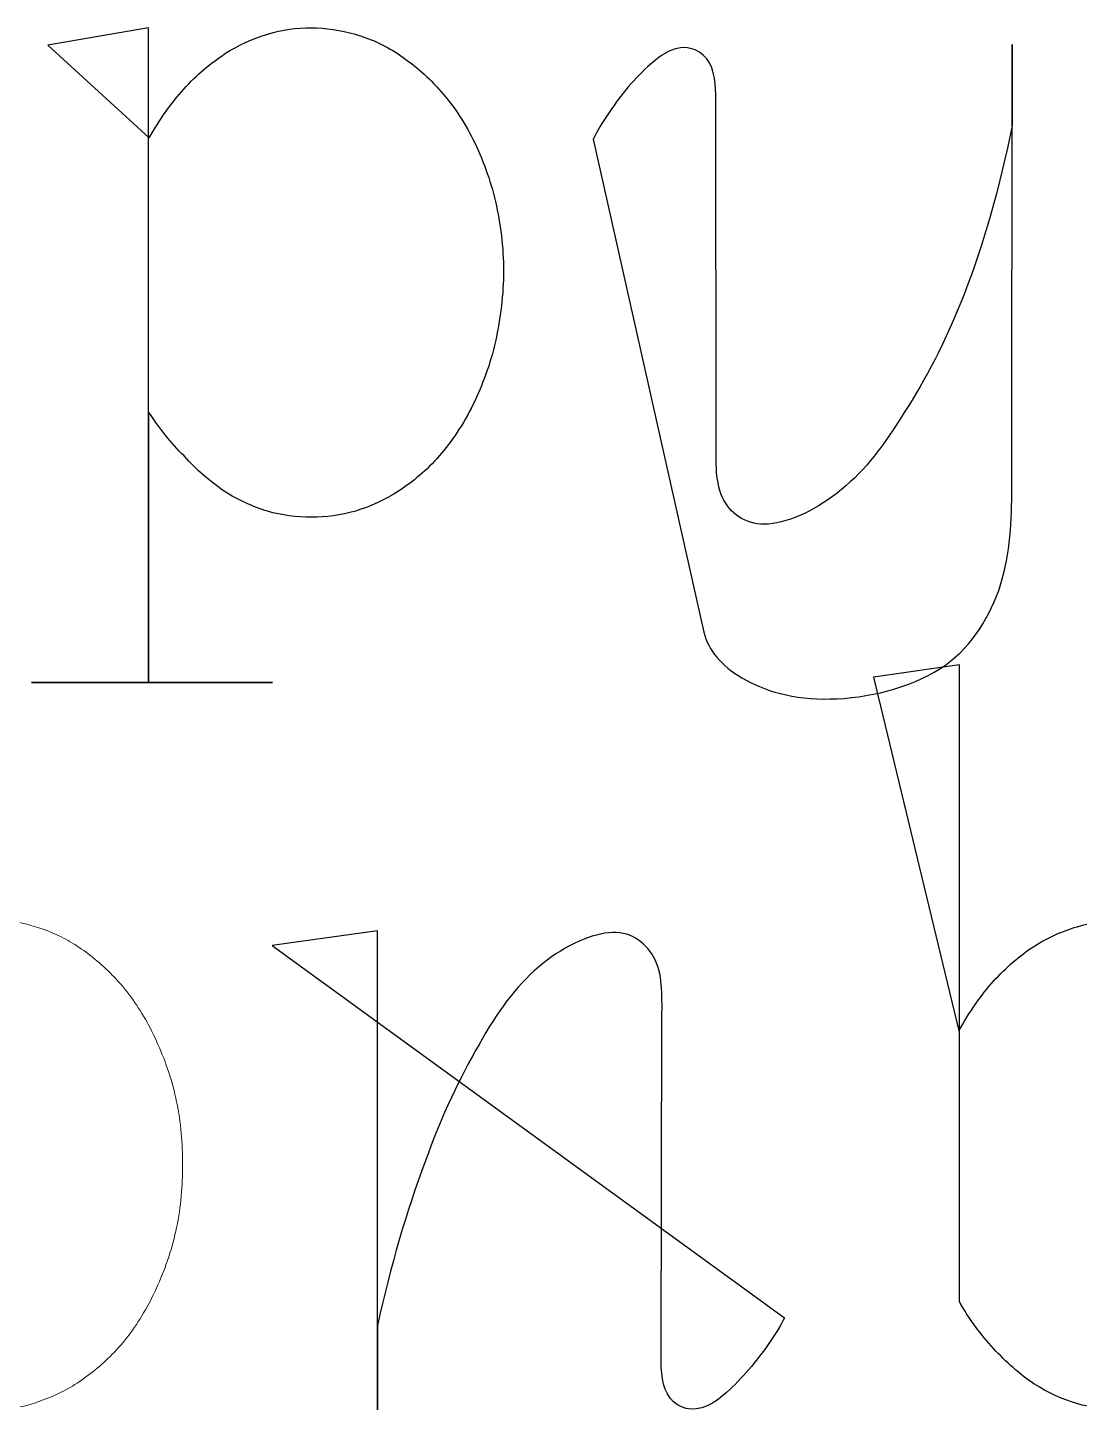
# Model space of a CAD drawing. Header units: centimetres. Extents: x -9.8 to 9.8, y -7.2 to 7.2.
# Drawn here: x -9.424 to -9.026, y 5.91 to 6.435 of the extents above; entities that cross this region are included whole.
import ezdxf

# ---------------------------------------------------------------- set-up
doc = ezdxf.new("R2010")
doc.units = ezdxf.units.CM
doc.header["$MEASUREMENT"] = 0
doc.layers.add('Layer 1', color=7, linetype='Continuous')

msp = doc.modelspace()

# ---------------------------------------------------------------- linework, layer by layer
at = {"layer": 'Layer 1', "color": 7}
for points, knots in [([(-9.41681, 6.42807), (-9.41681, 6.42807), (-9.37871, 6.43474), (-9.37871, 6.43474), (-9.37871, 6.43474), (-9.37871, 6.43474), (-9.37871, 6.18651), (-9.37871, 6.18651), (-9.37871, 6.18651), (-9.37871, 6.18651), (-9.42308, 6.1865), (-9.42308, 6.1865), (-9.42308, 6.1865), (-9.42308, 6.1865), (-9.33164, 6.1865), (-9.33164, 6.1865), (-9.33164, 6.1865), (-9.33164, 6.1865), (-9.37871, 6.1865), (-9.37871, 6.1865), (-9.37871, 6.1865), (-9.37871, 6.1865), (-9.37871, 6.28918), (-9.37871, 6.28918), (-9.37871, 6.28918), (-9.37471, 6.28328), (-9.37014, 6.27717), (-9.36519, 6.27241), (-9.36519, 6.27241), (-9.36043, 6.26707), (-9.35527, 6.2627), (-9.34995, 6.25907), (-9.34995, 6.25907), (-9.34463, 6.25563), (-9.3391, 6.25317), (-9.33357, 6.25145), (-9.33357, 6.25145), (-9.32804, 6.24992), (-9.32254, 6.24917), (-9.31701, 6.24917), (-9.31701, 6.24917), (-9.30577, 6.24917), (-9.29452, 6.25221), (-9.28386, 6.25907), (-9.28386, 6.25907), (-9.27852, 6.26269), (-9.2732, 6.26688), (-9.26843, 6.27241), (-9.26843, 6.27241), (-9.26367, 6.27794), (-9.2593, 6.28442), (-9.25568, 6.29183), (-9.25568, 6.29183), (-9.25206, 6.29926), (-9.24901, 6.30744), (-9.24711, 6.31583), (-9.24711, 6.31583), (-9.2452, 6.32477), (-9.24407, 6.33374), (-9.24407, 6.3425), (-9.24407, 6.3425), (-9.24407, 6.35165), (-9.24521, 6.36041), (-9.24711, 6.3688), (-9.24711, 6.3688), (-9.24902, 6.377), (-9.25206, 6.38518), (-9.25568, 6.39243), (-9.25568, 6.39243), (-9.2593, 6.39968), (-9.26367, 6.40614), (-9.26864, 6.41148), (-9.26864, 6.41148), (-9.2734, 6.41701), (-9.27875, 6.42119), (-9.28407, 6.42482), (-9.28407, 6.42482), (-9.28941, 6.42826), (-9.29492, 6.43072), (-9.30026, 6.43225), (-9.30026, 6.43225), (-9.30579, 6.43376), (-9.3115, 6.43474), (-9.31703, 6.43474), (-9.31703, 6.43474), (-9.32788, 6.43474), (-9.33912, 6.43151), (-9.34981, 6.42482), (-9.34981, 6.42482), (-9.35515, 6.4212), (-9.36047, 6.41701), (-9.36524, 6.41148), (-9.36524, 6.41148), (-9.37019, 6.40614), (-9.37458, 6.39968), (-9.37839, 6.39301), (-9.37839, 6.39301), (-9.37839, 6.39301), (-9.41681, 6.42807), (-9.41681, 6.42807)], [0, 0, 0, 0, 0.038462, 0.038462, 0.038462, 0.038462, 0.076923, 0.076923, 0.076923, 0.076923, 0.115385, 0.115385, 0.115385, 0.115385, 0.153846, 0.153846, 0.153846, 0.153846, 0.192308, 0.192308, 0.192308, 0.192308, 0.230769, 0.230769, 0.230769, 0.230769, 0.269231, 0.269231, 0.269231, 0.269231, 0.307692, 0.307692, 0.307692, 0.307692, 0.346154, 0.346154, 0.346154, 0.346154, 0.384615, 0.384615, 0.384615, 0.384615, 0.423077, 0.423077, 0.423077, 0.423077, 0.461538, 0.461538, 0.461538, 0.461538, 0.5, 0.5, 0.5, 0.5, 0.538462, 0.538462, 0.538462, 0.538462, 0.576923, 0.576923, 0.576923, 0.576923, 0.615385, 0.615385, 0.615385, 0.615385, 0.653846, 0.653846, 0.653846, 0.653846, 0.692308, 0.692308, 0.692308, 0.692308, 0.730769, 0.730769, 0.730769, 0.730769, 0.769231, 0.769231, 0.769231, 0.769231, 0.807692, 0.807692, 0.807692, 0.807692, 0.846154, 0.846154, 0.846154, 0.846154, 0.884615, 0.884615, 0.884615, 0.884615, 0.923077, 0.923077, 0.923077, 0.923077, 1, 1, 1, 1]), ([(-9.41681, 6.42807), (-9.41681, 6.42807), (-9.41681, 6.42807), (-9.41681, 6.42807), (-9.41681, 6.42807), (-9.41681, 6.42807), (-9.41681, 6.42807), (-9.41681, 6.42807)], [0, 0, 0, 0, 0.333333, 0.333333, 0.333333, 0.333333, 1, 1, 1, 1]), ([(-9.21012, 6.39245), (-9.20689, 6.39893), (-9.20269, 6.40483), (-9.19774, 6.41113), (-9.19774, 6.41113), (-9.19261, 6.41722), (-9.1865, 6.42333), (-9.18097, 6.426), (-9.18097, 6.426), (-9.17544, 6.42849), (-9.17031, 6.42695), (-9.16705, 6.42296), (-9.16705, 6.42296), (-9.16382, 6.41896), (-9.16361, 6.41267), (-9.16361, 6.40714), (-9.16361, 6.40714), (-9.16361, 6.40714), (-9.16342, 6.27837), (-9.16342, 6.27837), (-9.16342, 6.27837), (-9.16342, 6.27038), (-9.16398, 6.26181), (-9.16056, 6.2557), (-9.16056, 6.2557), (-9.15712, 6.24961), (-9.15162, 6.24617), (-9.1436, 6.24657), (-9.1436, 6.24657), (-9.1354, 6.24734), (-9.12474, 6.25229), (-9.11598, 6.25972), (-9.11598, 6.25972), (-9.10685, 6.26694), (-9.0996, 6.27687), (-9.09217, 6.28888), (-9.09217, 6.28888), (-9.08418, 6.30108), (-9.07656, 6.31555), (-9.06931, 6.33402), (-9.06931, 6.33402), (-9.06227, 6.3523), (-9.05579, 6.37479), (-9.05121, 6.39765), (-9.05121, 6.39765), (-9.05121, 6.39765), (-9.05121, 6.42832), (-9.05121, 6.42832), (-9.05121, 6.42832), (-9.05121, 6.42832), (-9.0514, 6.25801), (-9.0514, 6.25801), (-9.0514, 6.25801), (-9.0514, 6.24581), (-9.05235, 6.23306), (-9.05635, 6.22144), (-9.05635, 6.22144), (-9.06074, 6.20964), (-9.0672, 6.19916), (-9.07865, 6.19173), (-9.07865, 6.19173), (-9.08989, 6.18451), (-9.10627, 6.18049), (-9.12019, 6.1803), (-9.12019, 6.1803), (-9.13411, 6.17993), (-9.14554, 6.18353), (-9.15371, 6.18829), (-9.15371, 6.18829), (-9.16152, 6.19287), (-9.16628, 6.19877), (-9.16818, 6.20562), (-9.16818, 6.20562), (-9.16818, 6.20562), (-9.21012, 6.39245), (-9.21012, 6.39245)], [0, 0, 0, 0, 0.05, 0.05, 0.05, 0.05, 0.1, 0.1, 0.1, 0.1, 0.15, 0.15, 0.15, 0.15, 0.2, 0.2, 0.2, 0.2, 0.25, 0.25, 0.25, 0.25, 0.3, 0.3, 0.3, 0.3, 0.35, 0.35, 0.35, 0.35, 0.4, 0.4, 0.4, 0.4, 0.45, 0.45, 0.45, 0.45, 0.5, 0.5, 0.5, 0.5, 0.55, 0.55, 0.55, 0.55, 0.6, 0.6, 0.6, 0.6, 0.65, 0.65, 0.65, 0.65, 0.7, 0.7, 0.7, 0.7, 0.75, 0.75, 0.75, 0.75, 0.8, 0.8, 0.8, 0.8, 0.85, 0.85, 0.85, 0.85, 0.9, 0.9, 0.9, 0.9, 1, 1, 1, 1]), ([(-9.21012, 6.39245), (-9.21012, 6.39245), (-9.21012, 6.39245), (-9.21012, 6.39245), (-9.21012, 6.39245), (-9.21012, 6.39245), (-9.21012, 6.39245), (-9.21012, 6.39245)], [0, 0, 0, 0, 0.333333, 0.333333, 0.333333, 0.333333, 1, 1, 1, 1]), ([(-9.10381, 6.18862), (-9.10381, 6.18862), (-9.07124, 6.1932), (-9.07124, 6.1932), (-9.07124, 6.1932), (-9.07124, 6.1932), (-9.07124, 5.95185), (-9.07124, 5.95185), (-9.07124, 5.95185), (-9.06762, 5.94537), (-9.06304, 5.93928), (-9.05828, 5.93412), (-9.05828, 5.93412), (-9.05352, 5.92899), (-9.04838, 5.92441), (-9.04304, 5.92078), (-9.04304, 5.92078), (-9.03238, 5.91393), (-9.02113, 5.91088), (-9.01007, 5.91088), (-9.01007, 5.91088), (-9.00454, 5.91088), (-8.99904, 5.91165), (-8.9933, 5.91316), (-8.9933, 5.91316), (-8.98777, 5.91485), (-8.98245, 5.91734), (-8.97711, 5.92078), (-8.97711, 5.92078), (-8.97158, 5.9244), (-8.96645, 5.9288), (-8.96187, 5.9343), (-8.96187, 5.9343), (-8.95692, 5.93943), (-8.95253, 5.94631), (-8.94891, 5.95372), (-8.94891, 5.95372), (-8.9451, 5.96097), (-8.94261, 5.96915), (-8.94034, 5.97772), (-8.94034, 5.97772), (-8.93862, 5.98648), (-8.93748, 5.99542), (-8.93748, 6.00458), (-8.93748, 6.00458), (-8.93748, 6.01334), (-8.93862, 6.0221), (-8.94034, 6.03048), (-8.94034, 6.03048), (-8.94262, 6.03887), (-8.9451, 6.04667), (-8.94891, 6.05411), (-8.94891, 6.05411), (-8.95253, 6.06133), (-8.9569, 6.06782), (-8.96187, 6.07335), (-8.96187, 6.07335), (-8.96663, 6.07869), (-8.97177, 6.08306), (-8.97711, 6.0865), (-8.97711, 6.0865), (-8.98777, 6.09335), (-8.99902, 6.09642), (-9.01008, 6.09642), (-9.01008, 6.09642), (-9.01561, 6.09642), (-9.02114, 6.09565), (-9.02664, 6.09393), (-9.02664, 6.09393), (-9.03217, 6.0924), (-9.03767, 6.08993), (-9.04302, 6.0865), (-9.04302, 6.0865), (-9.04837, 6.08307), (-9.0535, 6.07869), (-9.05826, 6.07335), (-9.05826, 6.07335), (-9.06302, 6.06803), (-9.0676, 6.06155), (-9.07141, 6.05449), (-9.07141, 6.05449), (-9.07141, 6.05449), (-9.10381, 6.18862), (-9.10381, 6.18862)], [0, 0, 0, 0, 0.045455, 0.045455, 0.045455, 0.045455, 0.090909, 0.090909, 0.090909, 0.090909, 0.136364, 0.136364, 0.136364, 0.136364, 0.181818, 0.181818, 0.181818, 0.181818, 0.227273, 0.227273, 0.227273, 0.227273, 0.272727, 0.272727, 0.272727, 0.272727, 0.318182, 0.318182, 0.318182, 0.318182, 0.363636, 0.363636, 0.363636, 0.363636, 0.409091, 0.409091, 0.409091, 0.409091, 0.454545, 0.454545, 0.454545, 0.454545, 0.5, 0.5, 0.5, 0.5, 0.545455, 0.545455, 0.545455, 0.545455, 0.590909, 0.590909, 0.590909, 0.590909, 0.636364, 0.636364, 0.636364, 0.636364, 0.681818, 0.681818, 0.681818, 0.681818, 0.727273, 0.727273, 0.727273, 0.727273, 0.772727, 0.772727, 0.772727, 0.772727, 0.818182, 0.818182, 0.818182, 0.818182, 0.863636, 0.863636, 0.863636, 0.863636, 0.909091, 0.909091, 0.909091, 0.909091, 1, 1, 1, 1]), ([(-9.10381, 6.18862), (-9.10381, 6.18862), (-9.10381, 6.18862), (-9.10381, 6.18862), (-9.10381, 6.18862), (-9.10381, 6.18862), (-9.10381, 6.18862), (-9.10381, 6.18862)], [0, 0, 0, 0, 0.333333, 0.333333, 0.333333, 0.333333, 1, 1, 1, 1]), ([(-9.33185, 6.08689), (-9.33185, 6.08689), (-9.29184, 6.09242), (-9.29184, 6.09242), (-9.29184, 6.09242), (-9.29184, 6.09242), (-9.29184, 5.91089), (-9.29184, 5.91089), (-9.29184, 5.91089), (-9.29184, 5.91089), (-9.29184, 5.94288), (-9.29184, 5.94288), (-9.29184, 5.94288), (-9.28708, 5.96497), (-9.2806, 5.9867), (-9.27393, 6.00461), (-9.27393, 6.00461), (-9.26745, 6.02271), (-9.26041, 6.03718), (-9.25335, 6.04938), (-9.25335, 6.04938), (-9.2465, 6.06158), (-9.23946, 6.07129), (-9.23086, 6.07872), (-9.23086, 6.07872), (-9.22229, 6.08597), (-9.21218, 6.09092), (-9.20419, 6.09168), (-9.20419, 6.09168), (-9.19638, 6.09245), (-9.19067, 6.08864), (-9.18723, 6.08255), (-9.18723, 6.08255), (-9.18361, 6.07646), (-9.184, 6.06808), (-9.184, 6.05988), (-9.184, 6.05988), (-9.184, 6.05988), (-9.18437, 5.93129), (-9.18437, 5.93129), (-9.18437, 5.93129), (-9.18437, 5.92557), (-9.184, 5.91928), (-9.18093, 5.91528), (-9.18093, 5.91528), (-9.17768, 5.91128), (-9.17254, 5.90994), (-9.16683, 5.91242), (-9.16683, 5.91242), (-9.16151, 5.9147), (-9.1554, 5.92118), (-9.15006, 5.92729), (-9.15006, 5.92729), (-9.14511, 5.93338), (-9.14093, 5.9393), (-9.13749, 5.94576), (-9.13749, 5.94576), (-9.13749, 5.94576), (-9.33185, 6.08689), (-9.33185, 6.08689)], [0, 0, 0, 0, 0.0625, 0.0625, 0.0625, 0.0625, 0.125, 0.125, 0.125, 0.125, 0.1875, 0.1875, 0.1875, 0.1875, 0.25, 0.25, 0.25, 0.25, 0.3125, 0.3125, 0.3125, 0.3125, 0.375, 0.375, 0.375, 0.375, 0.4375, 0.4375, 0.4375, 0.4375, 0.5, 0.5, 0.5, 0.5, 0.5625, 0.5625, 0.5625, 0.5625, 0.625, 0.625, 0.625, 0.625, 0.6875, 0.6875, 0.6875, 0.6875, 0.75, 0.75, 0.75, 0.75, 0.8125, 0.8125, 0.8125, 0.8125, 0.875, 0.875, 0.875, 0.875, 1, 1, 1, 1]), ([(-9.33185, 6.08689), (-9.33185, 6.08689), (-9.33185, 6.08689), (-9.33185, 6.08689), (-9.33185, 6.08689), (-9.33185, 6.08689), (-9.33185, 6.08689), (-9.33185, 6.08689)], [0, 0, 0, 0, 0.333333, 0.333333, 0.333333, 0.333333, 1, 1, 1, 1])]:
    msp.add_open_spline(points, degree=3, knots=knots, dxfattribs=at)
at = {"layer": 'Layer 1', "color": 9, "lineweight": 0}
for points, knots in [([(-9.41681, 6.42807), (-9.41681, 6.42807), (-9.37871, 6.43474), (-9.37871, 6.43474), (-9.37871, 6.43474), (-9.37871, 6.43474), (-9.37871, 6.18651), (-9.37871, 6.18651), (-9.37871, 6.18651), (-9.37871, 6.18651), (-9.42308, 6.1865), (-9.42308, 6.1865), (-9.42308, 6.1865), (-9.42308, 6.1865), (-9.33164, 6.1865), (-9.33164, 6.1865), (-9.33164, 6.1865), (-9.33164, 6.1865), (-9.37871, 6.1865), (-9.37871, 6.1865), (-9.37871, 6.1865), (-9.37871, 6.1865), (-9.37871, 6.28918), (-9.37871, 6.28918), (-9.37871, 6.28918), (-9.37471, 6.28328), (-9.37014, 6.27717), (-9.36519, 6.27241), (-9.36519, 6.27241), (-9.36043, 6.26707), (-9.35527, 6.2627), (-9.34995, 6.25907), (-9.34995, 6.25907), (-9.34463, 6.25563), (-9.3391, 6.25317), (-9.33357, 6.25145), (-9.33357, 6.25145), (-9.32804, 6.24992), (-9.32254, 6.24917), (-9.31701, 6.24917), (-9.31701, 6.24917), (-9.30577, 6.24917), (-9.29452, 6.25221), (-9.28386, 6.25907), (-9.28386, 6.25907), (-9.27852, 6.26269), (-9.2732, 6.26688), (-9.26843, 6.27241), (-9.26843, 6.27241), (-9.26367, 6.27794), (-9.2593, 6.28442), (-9.25568, 6.29183), (-9.25568, 6.29183), (-9.25206, 6.29926), (-9.24901, 6.30744), (-9.24711, 6.31583), (-9.24711, 6.31583), (-9.2452, 6.32477), (-9.24407, 6.33374), (-9.24407, 6.3425), (-9.24407, 6.3425), (-9.24407, 6.35165), (-9.24521, 6.36041), (-9.24711, 6.3688), (-9.24711, 6.3688), (-9.24902, 6.377), (-9.25206, 6.38518), (-9.25568, 6.39243), (-9.25568, 6.39243), (-9.2593, 6.39968), (-9.26367, 6.40614), (-9.26864, 6.41148), (-9.26864, 6.41148), (-9.2734, 6.41701), (-9.27875, 6.42119), (-9.28407, 6.42482), (-9.28407, 6.42482), (-9.28941, 6.42826), (-9.29492, 6.43072), (-9.30026, 6.43225), (-9.30026, 6.43225), (-9.30579, 6.43376), (-9.3115, 6.43474), (-9.31703, 6.43474), (-9.31703, 6.43474), (-9.32788, 6.43474), (-9.33912, 6.43151), (-9.34981, 6.42482), (-9.34981, 6.42482), (-9.35515, 6.4212), (-9.36047, 6.41701), (-9.36524, 6.41148), (-9.36524, 6.41148), (-9.37019, 6.40614), (-9.37458, 6.39968), (-9.37839, 6.39301)], [0, 0, 0, 0, 0.04, 0.04, 0.04, 0.04, 0.08, 0.08, 0.08, 0.08, 0.12, 0.12, 0.12, 0.12, 0.16, 0.16, 0.16, 0.16, 0.2, 0.2, 0.2, 0.2, 0.24, 0.24, 0.24, 0.24, 0.28, 0.28, 0.28, 0.28, 0.32, 0.32, 0.32, 0.32, 0.36, 0.36, 0.36, 0.36, 0.4, 0.4, 0.4, 0.4, 0.44, 0.44, 0.44, 0.44, 0.48, 0.48, 0.48, 0.48, 0.52, 0.52, 0.52, 0.52, 0.56, 0.56, 0.56, 0.56, 0.6, 0.6, 0.6, 0.6, 0.64, 0.64, 0.64, 0.64, 0.68, 0.68, 0.68, 0.68, 0.72, 0.72, 0.72, 0.72, 0.76, 0.76, 0.76, 0.76, 0.8, 0.8, 0.8, 0.8, 0.84, 0.84, 0.84, 0.84, 0.88, 0.88, 0.88, 0.88, 0.92, 0.92, 0.92, 0.92, 1, 1, 1, 1]), ([(-9.41681, 6.42807), (-9.41681, 6.42807), (-9.41681, 6.42807), (-9.41681, 6.42807), (-9.41681, 6.42807), (-9.41681, 6.42807), (-9.41681, 6.42807), (-9.41681, 6.42807)], [0, 0, 0, 0, 0.333333, 0.333333, 0.333333, 0.333333, 1, 1, 1, 1]), ([(-9.21012, 6.39245), (-9.20689, 6.39893), (-9.20269, 6.40483), (-9.19774, 6.41113), (-9.19774, 6.41113), (-9.19261, 6.41722), (-9.1865, 6.42333), (-9.18097, 6.426), (-9.18097, 6.426), (-9.17544, 6.42849), (-9.17031, 6.42695), (-9.16705, 6.42296), (-9.16705, 6.42296), (-9.16382, 6.41896), (-9.16361, 6.41267), (-9.16361, 6.40714), (-9.16361, 6.40714), (-9.16361, 6.40714), (-9.16342, 6.27837), (-9.16342, 6.27837), (-9.16342, 6.27837), (-9.16342, 6.27038), (-9.16398, 6.26181), (-9.16056, 6.2557), (-9.16056, 6.2557), (-9.15712, 6.24961), (-9.15162, 6.24617), (-9.1436, 6.24657), (-9.1436, 6.24657), (-9.1354, 6.24734), (-9.12474, 6.25229), (-9.11598, 6.25972), (-9.11598, 6.25972), (-9.10685, 6.26694), (-9.0996, 6.27687), (-9.09217, 6.28888), (-9.09217, 6.28888), (-9.08418, 6.30108), (-9.07656, 6.31555), (-9.06931, 6.33402), (-9.06931, 6.33402), (-9.06227, 6.3523), (-9.05579, 6.37479), (-9.05121, 6.39765), (-9.05121, 6.39765), (-9.05121, 6.39765), (-9.05121, 6.42832), (-9.05121, 6.42832), (-9.05121, 6.42832), (-9.05121, 6.42832), (-9.0514, 6.25801), (-9.0514, 6.25801), (-9.0514, 6.25801), (-9.0514, 6.24581), (-9.05235, 6.23306), (-9.05635, 6.22144), (-9.05635, 6.22144), (-9.06074, 6.20964), (-9.0672, 6.19916), (-9.07865, 6.19173), (-9.07865, 6.19173), (-9.08989, 6.18451), (-9.10627, 6.18049), (-9.12019, 6.1803), (-9.12019, 6.1803), (-9.13411, 6.17993), (-9.14554, 6.18353), (-9.15371, 6.18829), (-9.15371, 6.18829), (-9.16152, 6.19287), (-9.16628, 6.19877), (-9.16818, 6.20562)], [0, 0, 0, 0, 0.052632, 0.052632, 0.052632, 0.052632, 0.105263, 0.105263, 0.105263, 0.105263, 0.157895, 0.157895, 0.157895, 0.157895, 0.210526, 0.210526, 0.210526, 0.210526, 0.263158, 0.263158, 0.263158, 0.263158, 0.315789, 0.315789, 0.315789, 0.315789, 0.368421, 0.368421, 0.368421, 0.368421, 0.421053, 0.421053, 0.421053, 0.421053, 0.473684, 0.473684, 0.473684, 0.473684, 0.526316, 0.526316, 0.526316, 0.526316, 0.578947, 0.578947, 0.578947, 0.578947, 0.631579, 0.631579, 0.631579, 0.631579, 0.684211, 0.684211, 0.684211, 0.684211, 0.736842, 0.736842, 0.736842, 0.736842, 0.789474, 0.789474, 0.789474, 0.789474, 0.842105, 0.842105, 0.842105, 0.842105, 0.894737, 0.894737, 0.894737, 0.894737, 1, 1, 1, 1]), ([(-9.21012, 6.39245), (-9.21012, 6.39245), (-9.21012, 6.39245), (-9.21012, 6.39245), (-9.21012, 6.39245), (-9.21012, 6.39245), (-9.21012, 6.39245), (-9.21012, 6.39245)], [0, 0, 0, 0, 0.333333, 0.333333, 0.333333, 0.333333, 1, 1, 1, 1]), ([(-9.10381, 6.18862), (-9.10381, 6.18862), (-9.07124, 6.1932), (-9.07124, 6.1932), (-9.07124, 6.1932), (-9.07124, 6.1932), (-9.07124, 5.95185), (-9.07124, 5.95185), (-9.07124, 5.95185), (-9.06762, 5.94537), (-9.06304, 5.93928), (-9.05828, 5.93412), (-9.05828, 5.93412), (-9.05352, 5.92899), (-9.04838, 5.92441), (-9.04304, 5.92078), (-9.04304, 5.92078), (-9.03238, 5.91393), (-9.02113, 5.91088), (-9.01007, 5.91088), (-9.01007, 5.91088), (-9.00454, 5.91088), (-8.99904, 5.91165), (-8.9933, 5.91316), (-8.9933, 5.91316), (-8.98777, 5.91485), (-8.98245, 5.91734), (-8.97711, 5.92078), (-8.97711, 5.92078), (-8.97158, 5.9244), (-8.96645, 5.9288), (-8.96187, 5.9343), (-8.96187, 5.9343), (-8.95692, 5.93943), (-8.95253, 5.94631), (-8.94891, 5.95372), (-8.94891, 5.95372), (-8.9451, 5.96097), (-8.94261, 5.96915), (-8.94034, 5.97772), (-8.94034, 5.97772), (-8.93862, 5.98648), (-8.93748, 5.99542), (-8.93748, 6.00458), (-8.93748, 6.00458), (-8.93748, 6.01334), (-8.93862, 6.0221), (-8.94034, 6.03048), (-8.94034, 6.03048), (-8.94262, 6.03887), (-8.9451, 6.04667), (-8.94891, 6.05411), (-8.94891, 6.05411), (-8.95253, 6.06133), (-8.9569, 6.06782), (-8.96187, 6.07335), (-8.96187, 6.07335), (-8.96663, 6.07869), (-8.97177, 6.08306), (-8.97711, 6.0865), (-8.97711, 6.0865), (-8.98777, 6.09335), (-8.99902, 6.09642), (-9.01008, 6.09642), (-9.01008, 6.09642), (-9.01561, 6.09642), (-9.02114, 6.09565), (-9.02664, 6.09393), (-9.02664, 6.09393), (-9.03217, 6.0924), (-9.03767, 6.08993), (-9.04302, 6.0865), (-9.04302, 6.0865), (-9.04837, 6.08307), (-9.0535, 6.07869), (-9.05826, 6.07335), (-9.05826, 6.07335), (-9.06302, 6.06803), (-9.0676, 6.06155), (-9.07141, 6.05449)], [0, 0, 0, 0, 0.047619, 0.047619, 0.047619, 0.047619, 0.095238, 0.095238, 0.095238, 0.095238, 0.142857, 0.142857, 0.142857, 0.142857, 0.190476, 0.190476, 0.190476, 0.190476, 0.238095, 0.238095, 0.238095, 0.238095, 0.285714, 0.285714, 0.285714, 0.285714, 0.333333, 0.333333, 0.333333, 0.333333, 0.380952, 0.380952, 0.380952, 0.380952, 0.428571, 0.428571, 0.428571, 0.428571, 0.47619, 0.47619, 0.47619, 0.47619, 0.52381, 0.52381, 0.52381, 0.52381, 0.571429, 0.571429, 0.571429, 0.571429, 0.619048, 0.619048, 0.619048, 0.619048, 0.666667, 0.666667, 0.666667, 0.666667, 0.714286, 0.714286, 0.714286, 0.714286, 0.761905, 0.761905, 0.761905, 0.761905, 0.809524, 0.809524, 0.809524, 0.809524, 0.857143, 0.857143, 0.857143, 0.857143, 0.904762, 0.904762, 0.904762, 0.904762, 1, 1, 1, 1]), ([(-9.10381, 6.18862), (-9.10381, 6.18862), (-9.10381, 6.18862), (-9.10381, 6.18862), (-9.10381, 6.18862), (-9.10381, 6.18862), (-9.10381, 6.18862), (-9.10381, 6.18862)], [0, 0, 0, 0, 0.333333, 0.333333, 0.333333, 0.333333, 1, 1, 1, 1]), ([(-9.33185, 6.08689), (-9.33185, 6.08689), (-9.29184, 6.09242), (-9.29184, 6.09242), (-9.29184, 6.09242), (-9.29184, 6.09242), (-9.29184, 5.91089), (-9.29184, 5.91089), (-9.29184, 5.91089), (-9.29184, 5.91089), (-9.29184, 5.94288), (-9.29184, 5.94288), (-9.29184, 5.94288), (-9.28708, 5.96497), (-9.2806, 5.9867), (-9.27393, 6.00461), (-9.27393, 6.00461), (-9.26745, 6.02271), (-9.26041, 6.03718), (-9.25335, 6.04938), (-9.25335, 6.04938), (-9.2465, 6.06158), (-9.23946, 6.07129), (-9.23086, 6.07872), (-9.23086, 6.07872), (-9.22229, 6.08597), (-9.21218, 6.09092), (-9.20419, 6.09168), (-9.20419, 6.09168), (-9.19638, 6.09245), (-9.19067, 6.08864), (-9.18723, 6.08255), (-9.18723, 6.08255), (-9.18361, 6.07646), (-9.184, 6.06808), (-9.184, 6.05988), (-9.184, 6.05988), (-9.184, 6.05988), (-9.18437, 5.93129), (-9.18437, 5.93129), (-9.18437, 5.93129), (-9.18437, 5.92557), (-9.184, 5.91928), (-9.18093, 5.91528), (-9.18093, 5.91528), (-9.17768, 5.91128), (-9.17254, 5.90994), (-9.16683, 5.91242), (-9.16683, 5.91242), (-9.16151, 5.9147), (-9.1554, 5.92118), (-9.15006, 5.92729), (-9.15006, 5.92729), (-9.14511, 5.93338), (-9.14093, 5.9393), (-9.13749, 5.94576)], [0, 0, 0, 0, 0.066667, 0.066667, 0.066667, 0.066667, 0.133333, 0.133333, 0.133333, 0.133333, 0.2, 0.2, 0.2, 0.2, 0.266667, 0.266667, 0.266667, 0.266667, 0.333333, 0.333333, 0.333333, 0.333333, 0.4, 0.4, 0.4, 0.4, 0.466667, 0.466667, 0.466667, 0.466667, 0.533333, 0.533333, 0.533333, 0.533333, 0.6, 0.6, 0.6, 0.6, 0.666667, 0.666667, 0.666667, 0.666667, 0.733333, 0.733333, 0.733333, 0.733333, 0.8, 0.8, 0.8, 0.8, 0.866667, 0.866667, 0.866667, 0.866667, 1, 1, 1, 1]), ([(-9.33185, 6.08689), (-9.33185, 6.08689), (-9.33185, 6.08689), (-9.33185, 6.08689), (-9.33185, 6.08689), (-9.33185, 6.08689), (-9.33185, 6.08689), (-9.33185, 6.08689)], [0, 0, 0, 0, 0.333333, 0.333333, 0.333333, 0.333333, 1, 1, 1, 1])]:
    msp.add_open_spline(points, degree=3, knots=knots, dxfattribs=at)
at = {"layer": 'Layer 1', "color": 7, "lineweight": 0}
msp.add_open_spline([(-9.43946, 5.91104), (-9.43946, 5.91104), (-9.44081, 5.91104), (-9.44081, 5.91104), (-9.44081, 5.91104), (-9.44481, 5.91104), (-9.44862, 5.91162), (-9.45301, 5.91239), (-9.45301, 5.91239), (-9.4574, 5.91371), (-9.46177, 5.91525), (-9.46653, 5.91752), (-9.46653, 5.91752), (-9.47092, 5.9198), (-9.47568, 5.92286), (-9.48005, 5.92665), (-9.48005, 5.92665), (-9.48444, 5.93027), (-9.48862, 5.93485), (-9.49262, 5.94017), (-9.49262, 5.94017), (-9.49662, 5.94551), (-9.50024, 5.9516), (-9.50328, 5.95827), (-9.50328, 5.95827), (-9.50614, 5.96512), (-9.50862, 5.97237), (-9.51013, 5.97999), (-9.51013, 5.97999), (-9.51164, 5.9878), (-9.51241, 5.99581), (-9.51241, 6.0038), (-9.51241, 6.0038), (-9.51241, 6.01179), (-9.51164, 6.01981), (-9.51013, 6.02761), (-9.51013, 6.02761), (-9.5086, 6.03523), (-9.50613, 6.04248), (-9.50328, 6.04933), (-9.50328, 6.04933), (-9.50024, 6.056), (-9.49661, 6.06208), (-9.49262, 6.06743), (-9.49262, 6.06743), (-9.48862, 6.07277), (-9.48442, 6.07733), (-9.48005, 6.08095), (-9.48005, 6.08095), (-9.47111, 6.08857), (-9.46177, 6.09275), (-9.4528, 6.09505), (-9.4528, 6.09505), (-9.44365, 6.09714), (-9.43452, 6.09714), (-9.42536, 6.09505), (-9.42536, 6.09505), (-9.42097, 6.09391), (-9.41621, 6.09238), (-9.41184, 6.0901), (-9.41184, 6.0901), (-9.40708, 6.08782), (-9.40269, 6.08478), (-9.39813, 6.08097), (-9.39813, 6.08097), (-9.39374, 6.07735), (-9.38937, 6.07277), (-9.38538, 6.06745), (-9.38538, 6.06745), (-9.38157, 6.06211), (-9.37795, 6.05602), (-9.37509, 6.04935), (-9.37509, 6.04935), (-9.37205, 6.0425), (-9.36956, 6.03525), (-9.36805, 6.02763), (-9.36805, 6.02763), (-9.36633, 6.01982), (-9.36577, 6.01181), (-9.36577, 6.00382), (-9.36577, 6.00382), (-9.36577, 5.99583), (-9.36635, 5.98781), (-9.36805, 5.98001), (-9.36805, 5.98001), (-9.36958, 5.97239), (-9.37205, 5.96514), (-9.37509, 5.95829), (-9.37509, 5.95829), (-9.37795, 5.95162), (-9.38157, 5.94554), (-9.38538, 5.94019), (-9.38538, 5.94019), (-9.38938, 5.93485), (-9.39377, 5.93029), (-9.39813, 5.92667), (-9.39813, 5.92667), (-9.40271, 5.92286), (-9.40707, 5.91982), (-9.41184, 5.91754), (-9.41184, 5.91754), (-9.41623, 5.91526), (-9.42099, 5.91373), (-9.42518, 5.91241), (-9.42518, 5.91241), (-9.42936, 5.91164), (-9.43357, 5.91106), (-9.43738, 5.91106), (-9.43738, 5.91106), (-9.43738, 5.91106), (-9.43946, 5.91107), (-9.43946, 5.91107), (-9.43946, 5.91107), (-9.43946, 5.91107), (-9.43946, 5.91104), (-9.43946, 5.91104)], degree=3, knots=[0, 0, 0, 0, 0.033333, 0.033333, 0.033333, 0.033333, 0.066667, 0.066667, 0.066667, 0.066667, 0.1, 0.1, 0.1, 0.1, 0.133333, 0.133333, 0.133333, 0.133333, 0.166667, 0.166667, 0.166667, 0.166667, 0.2, 0.2, 0.2, 0.2, 0.233333, 0.233333, 0.233333, 0.233333, 0.266667, 0.266667, 0.266667, 0.266667, 0.3, 0.3, 0.3, 0.3, 0.333333, 0.333333, 0.333333, 0.333333, 0.366667, 0.366667, 0.366667, 0.366667, 0.4, 0.4, 0.4, 0.4, 0.433333, 0.433333, 0.433333, 0.433333, 0.466667, 0.466667, 0.466667, 0.466667, 0.5, 0.5, 0.5, 0.5, 0.533333, 0.533333, 0.533333, 0.533333, 0.566667, 0.566667, 0.566667, 0.566667, 0.6, 0.6, 0.6, 0.6, 0.633333, 0.633333, 0.633333, 0.633333, 0.666667, 0.666667, 0.666667, 0.666667, 0.7, 0.7, 0.7, 0.7, 0.733333, 0.733333, 0.733333, 0.733333, 0.766667, 0.766667, 0.766667, 0.766667, 0.8, 0.8, 0.8, 0.8, 0.833333, 0.833333, 0.833333, 0.833333, 0.866667, 0.866667, 0.866667, 0.866667, 0.9, 0.9, 0.9, 0.9, 0.933333, 0.933333, 0.933333, 0.933333, 1, 1, 1, 1], dxfattribs=at)

doc.saveas('drawing.dxf')
